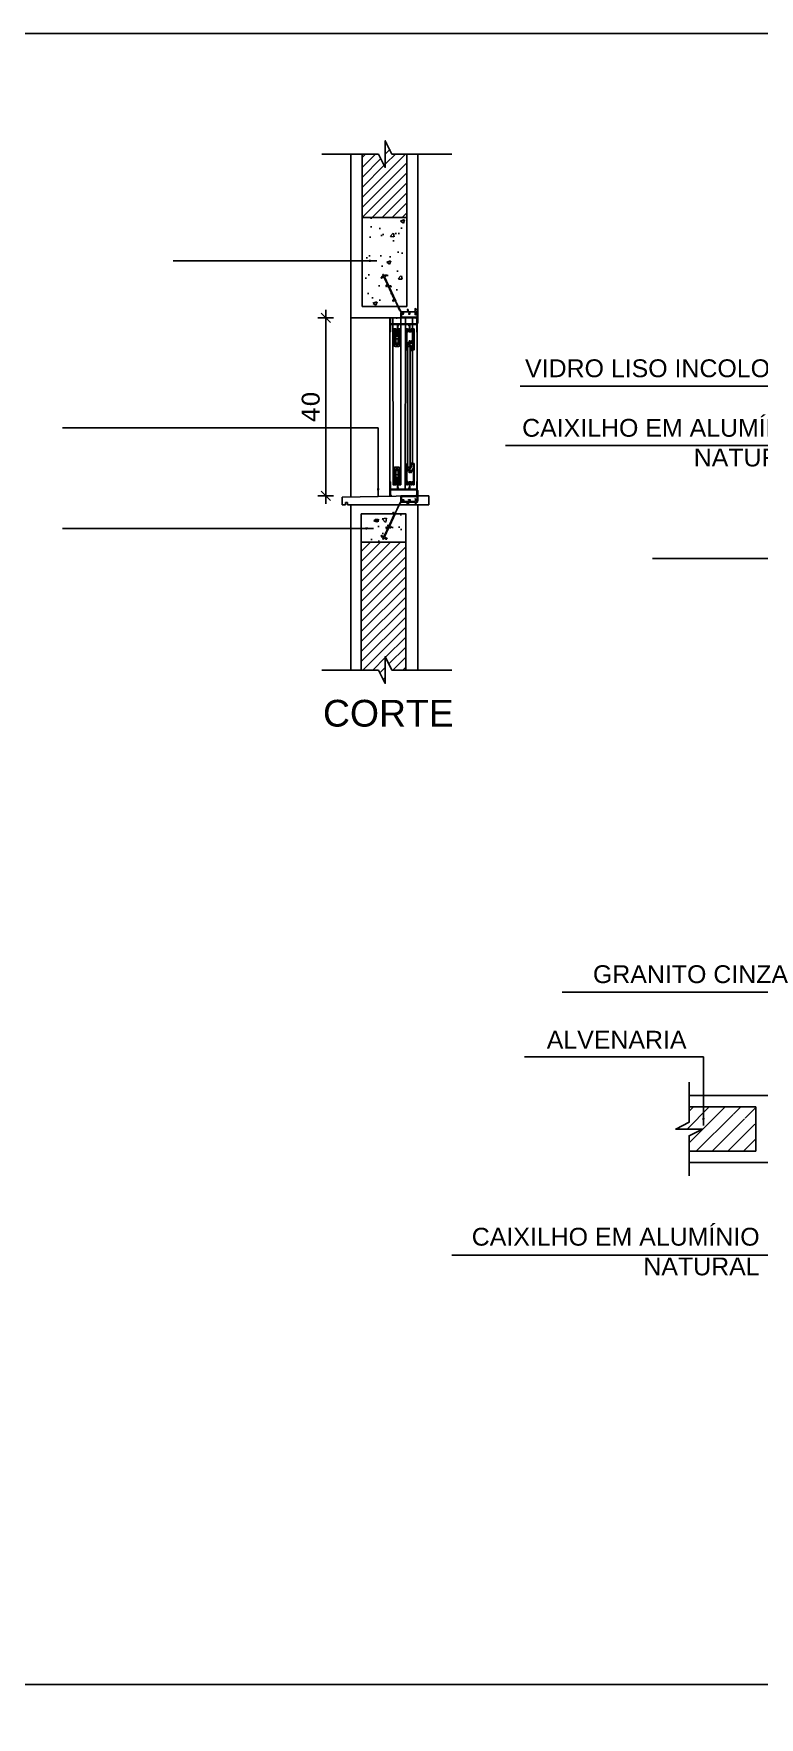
# Model space of a CAD drawing. Header units: inches. Extents: x 48 to 253, y 44 to 126.
# Drawn here: x 76.66 to 78.288, y 80.589 to 84.367 of the extents above; entities that cross this region are included whole.
import ezdxf

# ---------------------------------------------------------------- set-up
doc = ezdxf.new("R2010")
doc.units = ezdxf.units.IN
doc.header["$LTSCALE"] = 100
doc.header["$MEASUREMENT"] = 0
doc.linetypes.add('HIDDEN2', pattern=[0.1875, 0.125, -0.0625])
for name, color, linetype in [('252', 252, 'Continuous'), ('A-01', 3, 'Continuous'), ('A-ALV', 6, 'Continuous'), ('A-ESQUADRIAS', 2, 'Continuous'), ('ARQ-ESQ-VISTA2', 1, 'Continuous'), ('ARQ-HTC', 9, 'Continuous'), ('ARQ-SMB-1_025', 1, 'Continuous'), ('ARQ-TXT-1_025', 2, 'Continuous'), ('ARQ_ESQUADRIA', 2, 'Continuous'), ('ARQ_REBOCO', 2, 'Continuous')]:
    doc.layers.add(name, color=color, linetype=linetype)
doc.layers.add('HAT', color=8, linetype='Continuous', lineweight=15)
doc.styles.add('ESC-50-A20', font='arial.ttf', dxfattribs={"height": 0.1})
doc.styles.add('FNDE Texto Cota 0025', font='verdana.ttf', dxfattribs={"height": 0.04})
doc.dimstyles.new('FNDE 1-0025', dxfattribs={"dimscale": 5, "dimtxt": 0.04, "dimasz": 0.0035, "dimexe": 0.15, "dimexo": 0.15, "dimgap": 0.0025, "dimtad": 1, "dimzin": 1, "dimdsep": 46, "dimtxsty": 'FNDE Texto Cota 0025', "dimblk": 'tic', "dimcen": 0.015, "dimdle": 0.15, "dimse1": 1, "dimse2": 1, "dimclrd": 251, "dimclre": 251, "dimclrt": 256, "dimaunit": 1, "dimadec": 3, "dimazin": 0, "dimtfac": 1, "dimtix": 1, "dimtmove": 2, "dimatfit": 3, "dimfxl": 0.15, "dimtvp": 1, "dimtolj": 1, "dimtzin": 0, "dimarcsym": 0})
pattern_1 = [(0, (-3.77177155, 174.3274862), (0, 0.000625), [])]
pattern_2 = [(0, (-3.7717272, -7.268864), (0, -0.000625), [])]

# ---------------------------------------------------------------- blocks, each defined once
blk = doc.blocks.new('tic')
at = {"color": 251}
for p, q in [((-1, 0), (1, 0)), ((0, -1), (0, 1))]:
    blk.add_line(p, q, dxfattribs=at)
blk.add_line((-0.6, -0.6), (0.6, 0.6))
blk = doc.blocks.new('*D88')
at = {"layer": 'ARQ-SMB-1_025', "color": 251, "lineweight": -2, "ltscale": 10, "transparency": 16777216}
blk.add_line((77.3154, 83.3468), (77.3154, 83.7118), dxfattribs=at)
at = {"layer": 'DEFPOINTS', "color": 0, "ltscale": 10, "transparency": 16777216}
for p in [(77.3154, 83.7293), (77.3154, 83.7293), (77.3154, 83.3293)]:
    blk.add_point(p, dxfattribs=at)
at = {"layer": 'ARQ-SMB-1_025', "color": 251, "lineweight": -2, "ltscale": 10, "transparency": 16777216, "xscale": 0.0175, "yscale": 0.0175, "zscale": 0.0175}
for p, rotation in [((77.3154, 83.7293), 90), ((77.3154, 83.3293), 270)]:
    blk.add_blockref('tic', p, dxfattribs=dict(at, rotation=rotation))
at = {"layer": 'ARQ-SMB-1_025', "ltscale": 10, "transparency": 16777216, "insert": (77.282, 83.5293), "char_height": 0.04, "attachment_point": 5, "rotation": 90, "style": 'FNDE Texto Cota 0025'}
blk.add_mtext('\\A1;40', dxfattribs=at)
blk = doc.blocks.new('CM-0060')
blk.add_lwpolyline([(-0.0003, -0.024), (0, -0.0235), (-0.0003, -0.023), (0, -0.0225), (-0.0003, -0.022), (0, -0.0215), (-0.0003, -0.021), (0, -0.0205), (-0.0003, -0.02), (0, -0.0195), (-0.0003, -0.019), (0, -0.0185), (-0.0003, -0.018), (0, -0.0175), (-0.0003, -0.017), (0, -0.0165), (-0.0003, -0.016), (0, -0.0155), (-0.0003, -0.015), (0, -0.0145), (-0.0003, -0.014), (0, -0.0135), (-0.0003, -0.013), (0, -0.0125), (0, 0), (-0.0015, 0), (-0.0015, -0.012), (-0.0381, -0.012), (-0.0384, -0.0125), (-0.0381, -0.013), (-0.0384, -0.0135), (-0.0381, -0.014), (-0.0384, -0.0145), (-0.0381, -0.015), (-0.0384, -0.0155), (-0.0381, -0.016), (-0.0384, -0.0165), (-0.0381, -0.017), (-0.0384, -0.0175), (-0.0381, -0.018), (-0.0384, -0.0185), (-0.0381, -0.019), (-0.0384, -0.0195), (-0.0381, -0.02), (-0.0384, -0.0205), (-0.0381, -0.021), (-0.0384, -0.0215), (-0.0381, -0.022), (-0.0384, -0.0225), (-0.0381, -0.023), (-0.0384, -0.0235), (-0.0381, -0.024), (-0.0366, -0.024), (-0.0366, -0.0235), (-0.0341, -0.0235), (-0.0341, -0.022), (-0.0366, -0.022), (-0.0366, -0.0135), (-0.0018, -0.0135), (-0.0018, -0.022), (-0.0043, -0.022), (-0.0043, -0.0235), (-0.0018, -0.0235), (-0.0018, -0.024), (-0.0003, -0.024)])
blk = doc.blocks.new('MH-0023')
blk.add_lwpolyline([(0.0175, -0.0175), (0.0175, -0.0155, -0.414214), (0.018, -0.015), (0.043, -0.015, -0.414214), (0.0435, -0.0155), (0.0435, -0.0175), (0.0425, -0.0175), (0.0425, -0.0185), (0.0435, -0.0185), (0.0435, -0.025), (0.0425, -0.025), (0.0425, -0.0308, 0.333333), (0.0485, -0.0308), (0.0485, -0.0248), (0.048, -0.0248, 0.414214), (0.0475, -0.0253), (0.0475, -0.0268), (0.0471, -0.0268, 0.414214), (0.0467, -0.0272), (0.0467, -0.0275, 0.182676), (0.0468, -0.0276, -0.10867), (0.0472, -0.0283), (0.0475, -0.0283), (0.0475, -0.0293), (0.0472, -0.0293, -0.253025), (0.046, -0.0305), (0.046, -0.0308), (0.045, -0.0308), (0.045, -0.0305, -0.253025), (0.0438, -0.0293), (0.0435, -0.0293), (0.0435, -0.0283), (0.0438, -0.0283, -0.152605), (0.0444, -0.0274, 0.22771), (0.0445, -0.0272), (0.0445, -0.0155, -0.414214), (0.045, -0.015), (0.0595, -0.015, -0.414214), (0.06, -0.0155), (0.06, -0.032), (0.061, -0.032), (0.061, 0), (0.058, 0), (0.058, -0.001), (0.06, -0.001), (0.06, -0.0135, -0.414214), (0.0595, -0.014), (0.0015, -0.014, -0.414214), (0.001, -0.0135), (0.001, -0.001), (0.003, -0.001), (0.003, 0), (0, 0), (0, -0.032), (0.001, -0.032), (0.001, -0.0155, -0.414214), (0.0015, -0.015), (0.016, -0.015, -0.414214), (0.0165, -0.0155), (0.0165, -0.0272, 0.22771), (0.0166, -0.0274, -0.152605), (0.0172, -0.0283), (0.0175, -0.0283), (0.0175, -0.0293), (0.0172, -0.0293, -0.253025), (0.016, -0.0305), (0.016, -0.0308), (0.015, -0.0308), (0.015, -0.0305, -0.253025), (0.0138, -0.0293), (0.0135, -0.0293), (0.0135, -0.0283), (0.0138, -0.0283, -0.10867), (0.0142, -0.0276, 0.182676), (0.0143, -0.0275), (0.0143, -0.0272, 0.414214), (0.0139, -0.0268), (0.0135, -0.0268), (0.0135, -0.0253, 0.414214), (0.013, -0.0248), (0.0125, -0.0248), (0.0125, -0.0308, 0.333333), (0.0185, -0.0308), (0.0185, -0.025), (0.0175, -0.025), (0.0175, -0.0185), (0.0185, -0.0185), (0.0185, -0.0175)], format="xyb", close=True)
blk = doc.blocks.new('MH-0013')
for p, q in [((0, -0.0473), (0, 0)), ((0, 0), (0.001, 0)), ((0.001, 0), (0.001, -0.0116)), ((0.001, -0.0136), (0.001, -0.0146)), ((0.001, -0.0398), (0.001, -0.0166)), ((0.0015, -0.0121), (0.0023, -0.0121)), ((0.0023, -0.0131), (0.0015, -0.0131)), ((0.0015, -0.0151), (0.0158, -0.0151)), ((0.0015, -0.0161), (0.0055, -0.0161)), ((0.0025, -0.0124), (0.0025, -0.0129)), ((0.0066, -0.0201), (0.0073, -0.0201)), ((0.0066, -0.0186), (0.0066, -0.0176)), ((0.0066, -0.0176), (0.007, -0.0176)), ((0.007, -0.0186), (0.0066, -0.0186)), ((0.0076, -0.0197), (0.0076, -0.0196)), ((0.0081, -0.0164), (0.0081, -0.0161)), ((0.0081, -0.0161), (0.0092, -0.0161)), ((0.0092, -0.0161), (0.0092, -0.0164)), ((0.0097, -0.0196), (0.0097, -0.0197)), ((0.0101, -0.0201), (0.0106, -0.0201)), ((0.0103, -0.0176), (0.0106, -0.0176)), ((0.0106, -0.0186), (0.0103, -0.0186)), ((0.0106, -0.0176), (0.0106, -0.0186)), ((0.0118, -0.0161), (0.0158, -0.0161)), ((0.0154, -0.0127), (0.0157, -0.0122)), ((0.0158, -0.0131), (0.0156, -0.0131)), ((0.0159, -0.0121), (0.0173, -0.0121)), ((0.0163, -0.0146), (0.0163, -0.0136)), ((0.0163, -0.0166), (0.0163, -0.0398)), ((0.0173, -0.0121), (0.0173, -0.0473)), ((0.002, -0.0473), (0, -0.0473)), ((0.001, -0.0398), (0.002, -0.0398)), ((0.001, -0.0413), (0.001, -0.0458)), ((0.002, -0.0408), (0.0015, -0.0408)), ((0.0015, -0.0463), (0.002, -0.0463)), ((0.0025, -0.0416), (0.0025, -0.0413)), ((0.0025, -0.0458), (0.0025, -0.0456)), ((0.0035, -0.0413), (0.0035, -0.0416)), ((0.0035, -0.0456), (0.0035, -0.0458)), ((0.0138, -0.0416), (0.0138, -0.0413)), ((0.0138, -0.0458), (0.0138, -0.0456)), ((0.0148, -0.0413), (0.0148, -0.0416)), ((0.0148, -0.0456), (0.0148, -0.0458)), ((0.0153, -0.0398), (0.0163, -0.0398)), ((0.0158, -0.0408), (0.0153, -0.0408)), ((0.0153, -0.0463), (0.0158, -0.0463)), ((0.0173, -0.0473), (0.0153, -0.0473)), ((0.0163, -0.0458), (0.0163, -0.0413))]:
    blk.add_line(p, q)
for centre, radius, start, end in [((0.0015, -0.0116), 0.0005, 180, 270), ((0.0015, -0.0136), 0.0005, 90, 180), ((0.0015, -0.0146), 0.0005, 180, 270), ((0.0015, -0.0166), 0.0005, 90, 180), ((0.0023, -0.0124), 0.00025, 0, 90), ((0.0023, -0.0129), 0.00025, 270, 0), ((0.0055, -0.0166), 0.0005, 334.6231, 90), ((0.0086, -0.0181), 0.003, 154.6231, 216.8699), ((0.0066, -0.0196), 0.0005, 216.8699, 270), ((0.0086, -0.0181), 0.00175, 106.6015, 163.3985), ((0.0086, -0.0181), 0.00175, 196.581, 233.5368), ((0.0073, -0.0197), 0.0004, 270, 360), ((0.0075, -0.0196), 0.0001, 0, 53.5163), ((0.0086, -0.0181), 0.00175, 16.6015, 73.3985), ((0.0086, -0.0181), 0.00175, 306.4886, 343.3936), ((0.0098, -0.0196), 0.0001, 126.4837, 180), ((0.0101, -0.0197), 0.0004, 180, 270), ((0.0106, -0.0196), 0.0005, 270, 323.1301), ((0.0086, -0.0181), 0.003, 323.1301, 25.3769), ((0.0118, -0.0166), 0.0005, 90, 205.3769), ((0.0156, -0.0129), 0.00025, 143.1301, 270), ((0.0159, -0.0124), 0.00025, 90, 143.1301), ((0.0158, -0.0136), 0.0005, 0, 90), ((0.0158, -0.0146), 0.0005, 270, 0), ((0.0158, -0.0166), 0.0005, 360, 90), ((0.0015, -0.0413), 0.0005, 90, 180), ((0.0015, -0.0458), 0.0005, 180, 270), ((0.002, -0.0413), 0.0015, 0, 90), ((0.002, -0.0413), 0.0005, 360, 90), ((0.002, -0.0458), 0.0005, 270, 0), ((0.002, -0.0458), 0.0015, 270, 0), ((0.003, -0.0416), 0.0005, 180, 0), ((0.003, -0.0456), 0.0005, 0, 180), ((0.0153, -0.0413), 0.0015, 90, 180), ((0.0143, -0.0416), 0.0005, 180, 0), ((0.0143, -0.0456), 0.0005, 0, 180), ((0.0153, -0.0458), 0.0015, 180, 270), ((0.0153, -0.0413), 0.0005, 90, 180), ((0.0153, -0.0458), 0.0005, 180, 270), ((0.0158, -0.0413), 0.0005, 360, 90), ((0.0158, -0.0458), 0.0005, 270, 0)]:
    blk.add_arc(centre, radius, start, end)
blk = doc.blocks.new('MH-0014')
blk.add_lwpolyline([(-0.0158, -0.0133, 0.414214), (-0.0161, -0.0136), (-0.0161, -0.0146), (-0.0143, -0.0146, 0.366033), (-0.0131, -0.0136, -0.365977), (-0.0129, -0.0133), (-0.0113, -0.0133, 0.233329), (-0.0102, -0.0128), (-0.0063, -0.0077, 0.164944), (-0.006, -0.0068), (-0.006, -0.001), (-0.0028, -0.001), (-0.0028, -0.0008), (-0.0008, -0.0008), (-0.0008, -0.0028), (-0.001, -0.0028), (-0.001, -0.009), (-0.0031, -0.0118, 0.414214), (-0.0028, -0.0139), (-0.002, -0.0145, 1), (-0.0014, -0.0137), (-0.0022, -0.0131, -0.414214), (-0.0023, -0.0124), (-0.0017, -0.0116, -0.414214), (-0.001, -0.0115), (-0.0005, -0.0119, 0.162278), (-0.0002, -0.012), (0, -0.012), (0, 0), (-0.008, 0), (-0.008, -0.001), (-0.007, -0.001), (-0.007, -0.0068, -0.164944), (-0.0071, -0.0071), (-0.0109, -0.0122, -0.233329), (-0.0113, -0.0123), (-0.0129, -0.0123, 0.365977), (-0.0141, -0.0134, -0.367426), (-0.0143, -0.0136), (-0.0151, -0.0136, 0.414214), (-0.0153, -0.0133)], format="xyb", close=True)
blk = doc.blocks.new('grancho')
at = {"layer": 'ARQ_ESQUADRIA', "color": 8, "linetype": 'HIDDEN2', "ltscale": 0.025}
for p, q in [((-0.0778, 0.0768), (-0.0752, 0.0805)), ((-0.0765, 0.0771), (-0.0773, 0.0764)), ((-0.0724, 0.0791), (-0.0765, 0.0771)), ((-0.0752, 0.0805), (-0.0748, 0.0796)), ((-0.0748, 0.0796), (-0.0725, 0.0806)), ((-0.0725, 0.0806), (-0.0739, 0.0836)), ((-0.0726, 0.0842), (-0.0712, 0.0813)), ((-0.064, 0.0622), (-0.0717, 0.0788)), ((-0.0712, 0.0813), (-0.0689, 0.0823)), ((-0.0703, 0.0794), (-0.0703, 0.0794)), ((-0.0703, 0.0794), (-0.0605, 0.0583)), ((-0.0659, 0.0821), (-0.0701, 0.0801)), ((-0.0689, 0.0823), (-0.0693, 0.0832)), ((-0.0693, 0.0832), (-0.0649, 0.0828)), ((-0.0649, 0.0822), (-0.0659, 0.0821)), ((-0.0659, 0.0569), (-0.067, 0.0592)), ((-0.0665, 0.0605), (-0.0642, 0.0616)), ((-0.0645, 0.0575), (-0.0659, 0.0569)), ((-0.0631, 0.0604), (-0.0654, 0.0594)), ((-0.0654, 0.0594), (-0.0645, 0.0575)), ((-0.0485, 0.029), (-0.0631, 0.0604)), ((-0.0598, 0.0581), (-0.0576, 0.0591)), ((-0.0574, 0.0576), (-0.0597, 0.0565)), ((-0.0597, 0.0565), (-0.0449, 0.0248)), ((-0.0565, 0.0558), (-0.0574, 0.0576)), ((-0.0552, 0.0564), (-0.0565, 0.0558)), ((-0.0562, 0.0587), (-0.0552, 0.0564)), ((-0.0504, 0.0236), (-0.0515, 0.0259)), ((-0.051, 0.0272), (-0.0487, 0.0283)), ((-0.049, 0.0243), (-0.0504, 0.0236)), ((-0.0499, 0.0261), (-0.049, 0.0243))]:
    blk.add_line(p, q, dxfattribs=at)
for centre, radius, start, end in [((-0.0775, 0.0767), 0.0003, 145.0001, 310.0001), ((-0.0732, 0.0839), 0.00075, 25, 205), ((-0.0722, 0.0786), 0.0005, 25, 114.9999), ((-0.0699, 0.0797), 0.0005, 115.0001, 205), ((-0.0649, 0.0825), 0.0003, 279.9999, 84.9999), ((-0.0661, 0.0596), 0.001, 114.9999, 205.0003), ((-0.0644, 0.062), 0.0005, 294.9999, 25), ((-0.06, 0.0585), 0.0005, 205, 295.0001), ((-0.0571, 0.0582), 0.001, 24.9997, 115.0001), ((-0.0505, 0.0263), 0.001, 114.9999, 205.0003), ((-0.0489, 0.0288), 0.0005, 294.9999, 25), ((-0.0489, 0.0288), 0.0005, 294.9999, 25)]:
    blk.add_arc(centre, radius, start, end, dxfattribs=at)
at = {"layer": 'HAT'}
for p, q in [((-0.0476, 0.0272), (-0.0499, 0.0261)), ((-0.0367, 0.0038), (-0.0476, 0.0272)), ((-0.0449, 0.0249), (-0.0353, 0.0044)), ((-0.0308, 0.0015), (-0.018, 0.0015)), ((-0.029, 0), (-0.0308, 0)), ((-0.0145, 0), (-0.027, 0)), ((-0.0175, 0.0055), (-0.02, 0.0055)), ((-0.02, 0.0055), (-0.02, 0.004)), ((-0.02, 0.004), (-0.018, 0.004)), ((-0.018, 0.004), (-0.018, 0.0015)), ((-0.0165, 0.002), (-0.0165, 0.0045)), ((-0.016, 0.0015), (-0.002, 0.0015)), ((-0.002, 0), (-0.0125, 0)), ((-0.0015, 0.0071), (-0.0018, 0.0081)), ((-0.0015, 0.002), (-0.0015, 0.0071)), ((-0.0012, 0.0084), (0.001, 0.0045)), ((0.001, 0.0045), (0, 0.0045)), ((0, 0.0045), (0, 0.0015)), ((0, 0.0015), (0.0032, 0.0015)), ((0.0032, 0), (0, 0)), ((0, 0), (0, -0.0025)), ((-0.029, -0.003), (-0.032, -0.003)), ((-0.032, -0.003), (-0.032, -0.0045)), ((-0.032, -0.0045), (-0.0285, -0.0045)), ((-0.029, 0), (-0.029, -0.003)), ((-0.0275, -0.0035), (-0.0275, -0.0005)), ((-0.0145, -0.003), (-0.0165, -0.003)), ((-0.0165, -0.003), (-0.0165, -0.0045)), ((-0.0165, -0.0045), (-0.014, -0.0045)), ((-0.0145, 0), (-0.0145, -0.003)), ((-0.013, -0.0035), (-0.013, -0.0005)), ((-0.0018, -0.0061), (-0.0015, -0.0051)), ((-0.0015, -0.0051), (-0.0015, -0.0005)), ((0.001, -0.0025), (-0.0012, -0.0063)), ((0, -0.0025), (0.001, -0.0025))]:
    blk.add_line(p, q, dxfattribs=at)
for centre, radius, start, end in [((-0.0308, 0.0065), 0.0065, 205, 270), ((-0.0308, 0.0065), 0.005, 205, 270), ((-0.0175, 0.0045), 0.001, 359.9999, 90.0003), ((-0.016, 0.002), 0.0005, 179.9999, 270), ((-0.0125, -0.0005), 0.0005, 90, 179.9999), ((-0.002, 0.002), 0.0005, 270, 0), ((-0.002, -0.0005), 0.0005, 0.0001, 90), ((-0.0015, 0.0082), 0.0003, 30, 195.0005), ((0.0032, 0.0008), 0.00075, 270, 90), ((-0.0285, -0.0035), 0.001, 270.0004, 0.0004), ((-0.027, -0.0005), 0.0005, 90, 179.9999), ((-0.014, -0.0035), 0.001, 270.0004, 0.0004), ((-0.0015, -0.0062), 0.0003, 164.9999, 329.9999)]:
    blk.add_arc(centre, radius, start, end, dxfattribs=at)

msp = doc.modelspace()

# ---------------------------------------------------------------- hatches: boundary and pattern name
at = {"layer": '252'}
h = msp.add_hatch(dxfattribs=at)
h.set_pattern_fill('ANSI31,_O', color=252, scale=0.0005, style=0)
h.set_pattern_definition([(45, (77.397147, 83.954311), (-0.0112253, 0.0112253), [])])
h.paths.add_polyline_path([(77.4971, 84.0963), (77.4656, 84.0963), (77.4506, 84.1263), (77.4506, 84.0663), (77.4356, 84.0963), (77.3971, 84.0963), (77.3971, 83.9543), (77.4971, 83.9543)])
at = {"layer": '252', "ltscale": 2}
h = msp.add_hatch(dxfattribs=at)
h.set_pattern_fill('AR-CONC', color=252, scale=0.0005, style=0)
h.set_pattern_definition([(50, (97.113226, -4.65156), (0.091092334, -0.00796954), [0.009525, -0.104775]), (355, (97.11323, -4.65156), (-0.01762141, 0.09552832), [0.00762, -0.08382]), (100.451, (97.12082, -4.65222), (0.07347125, 0.08755834), [0.008095, -0.089045]), (46.1842, (97.11323, -4.62616), (0.13553952, -0.02102116), [0.0142875, -0.1571625]), (96.6356, (97.12452, -4.62791), (0.11870212, 0.12371278), [0.0121425, -0.1335675]), (351.184, (97.11323, -4.62616), (0.1187023, 0.12371256), [0.01143, -0.12573]), (21, (97.125926, -4.63251), (0.07580744, -0.05113276), [0.009525, -0.104775]), (326, (97.12593, -4.63251), (0.03090101, 0.09209398), [0.00762, -0.08382]), (71.4514, (97.13224, -4.63677), (0.106708245, 0.04096143), [0.008095, -0.089045]), (37.5, (97.113226, -4.651558), (0.001544302, 0.04227752), [0, -0.082804, 0, -0.08509, 0, -0.0841375]), (7.5, (97.113226, -4.651558), (0.033409831, 0.050090287), [0, -0.048514, 0, -0.080899, 0, -0.0320675]), (327.5, (97.084905, -4.651558), (0.067795298, -0.002864372), [0, -0.03175, 0, -0.09906, 0, -0.131445]), (317.5, (97.072205, -4.65156), (0.07406459, 0.012713246), [0, -0.041275, 0, -0.065786, 0, -0.093345])])
h.paths.add_polyline_path([(77.4971, 83.9543), (77.3971, 83.9543), (77.3971, 83.9143), (77.3971, 83.7543), (77.4971, 83.7543)])
h = msp.add_hatch(dxfattribs=at)
h.set_pattern_fill('CONCRETE_C', color=252, scale=0.01, style=0)
h.set_pattern_definition([(310, (-331.598456, 842.60405), (0.0717260183, 0.0062752135), [0.0075, -0.0825]), (5, (-331.598456, 842.60405), (-0.0138751334, -0.0752192134), [0.006, -0.066]), (259.5486, (-331.59248, 842.604576), (0.057850938, -0.068943954), [0.006374019, -0.070114211]), (313.8158, (-331.59846, 842.58405), (0.106724105, 0.016551901), [0.01125, -0.12375]), (263.3644, (-331.58956, 842.58543), (0.09346627, -0.097411787), [0.009561029, -0.1051713]), (8.8158, (-331.59846, 842.58405), (0.093466195, -0.09741186), [0.009, -0.099]), (339, (-331.588456, 842.58905), (0.0596907052, 0.040261889), [0.0075, -0.0825]), (34, (-331.588456, 842.58905), (0.024331533, -0.0725150045), [0.006, -0.066]), (288.5486, (-331.58348, 842.59241), (0.084022263, -0.0322530497), [0.006374019, -0.070114211]), (322.5, (-331.598456, 842.604053), (0.0012159855, -0.0332893854), [0, -0.0652, 0, -0.067, 0, -0.06625]), (352.5, (-331.598456, 842.604053), (0.0263069537, -0.0394411712), [0, -0.0382, 0, -0.0637, 0, -0.02525]), (32.5, (-331.620756, 842.604053), (0.0533822436, 0.0022554872), [0, -0.025, 0, -0.078, 0, -0.1035]), (42.5, (-331.630756, 842.604053), (0.058318617, -0.0100104982), [0, -0.0325, 0, -0.0518, 0, -0.0735])])
h.paths.add_polyline_path([(77.395, 83.2893), (77.495, 83.2893), (77.495, 83.2253), (77.395, 83.2253)])
at = {"layer": '252'}
h = msp.add_hatch(dxfattribs=at)
h.set_pattern_fill('ANSI31,_O', color=252, scale=0.0005, style=0)
h.set_pattern_definition([(45, (77.394967, 81.049282), (-0.01122532, 0.01122532), [])])
h.paths.add_polyline_path([(77.395, 82.9387), (77.4338, 82.9387), (77.4488, 82.9087), (77.4488, 82.9687), (77.4638, 82.9387), (77.495, 82.9387), (77.495, 83.2253), (77.395, 83.2253)])
h = msp.add_hatch(dxfattribs=at)
h.set_pattern_fill('ANSI31,_O', color=252, scale=0.0005, style=0)
h.set_pattern_definition([(45, (9.823833, 170.089408), (-0.0176776695, 0.0176776695), [])])
h.paths.add_polyline_path([(78.2805, 81.8588), (78.2805, 81.9183), (78.2749, 81.9204), (78.2761, 81.9237, 0.414214), (78.2758, 81.9243), (78.2451, 81.9355), (78.2437, 81.9317), (78.2404, 81.9329), (78.2416, 81.9362, 0.414214), (78.2413, 81.9369), (78.2241, 81.9431, 0.414213), (78.2235, 81.9428), (78.2219, 81.9385), (78.2216, 81.9352), (78.2199, 81.9446), (78.2192, 81.9449, -1), (78.2197, 81.9463), (78.2204, 81.9461), (78.2278, 81.9522), (78.2259, 81.9495), (78.2243, 81.9452, 0.414213), (78.2246, 81.9445), (78.2465, 81.9366, 0.414214), (78.2472, 81.9369), (78.2484, 81.9401), (78.2516, 81.939), (78.2503, 81.9352), (78.2805, 81.9242), (78.2805, 81.9588), (78.1305, 81.9588), (78.1305, 81.9238), (78.1005, 81.9088), (78.1605, 81.9088), (78.1305, 81.8938), (78.1305, 81.8588)])
at = {"layer": 'ARQ-ESQ-VISTA2'}
h = msp.add_hatch(dxfattribs=at)
h.set_pattern_fill('ANSI31,_O', color=256, scale=0.005, angle=315)
h.set_pattern_definition(pattern_2)
h.paths.add_polyline_path([(77.4987, 83.6671), (77.4977, 83.6671), (77.4977, 83.6571), (77.4987, 83.6571)])
h = msp.add_hatch(dxfattribs=at)
h.set_pattern_fill('ANSI31,_O', color=256, scale=0.005, angle=315)
h.set_pattern_definition(pattern_2)
h.paths.add_polyline_path([(77.4987, 83.6671), (77.4977, 83.6671), (77.4977, 83.6571), (77.4987, 83.6571)])
h = msp.add_hatch(dxfattribs=at)
h.set_pattern_fill('ANSI31,_O', color=256, scale=0.005, angle=315)
h.set_pattern_definition(pattern_1)
h.paths.add_polyline_path([(77.4987, 83.3916), (77.4977, 83.3916), (77.4977, 83.4016), (77.4987, 83.4016)])
h = msp.add_hatch(dxfattribs=at)
h.set_pattern_fill('ANSI31,_O', color=256, scale=0.005, angle=315)
h.set_pattern_definition(pattern_1)
h.paths.add_polyline_path([(77.4987, 83.3916), (77.4977, 83.3916), (77.4977, 83.4016), (77.4987, 83.4016)])
at = {"layer": 'ARQ-HTC'}
msp.add_hatch(color=256, dxfattribs=at).paths.add_polyline_path([(77.505, 83.6641), (77.505, 83.3946), (77.5045, 83.3941), (77.4995, 83.3941), (77.499, 83.3946), (77.499, 83.6641), (77.4995, 83.6646), (77.5045, 83.6646)])

# ---------------------------------------------------------------- linework, layer by layer
at = {"layer": 'A-01', "color": 5}
for p, q in [((77.3971, 83.9543), (77.3971, 84.0963)), ((77.4971, 83.9543), (77.4971, 84.0963)), ((77.3971, 83.9543), (77.4971, 83.9543)), ((77.3971, 83.9543), (77.3971, 83.7543)), ((77.4971, 83.9543), (77.4971, 83.7543)), ((77.3971, 83.7543), (77.4971, 83.7543)), ((77.395, 83.2893), (77.395, 82.9387)), ((77.495, 83.2893), (77.495, 82.9387)), ((78.1305, 81.9588), (78.2805, 81.9588)), ((78.2805, 81.8588), (78.2805, 81.9588)), ((78.1305, 81.8588), (78.2805, 81.8588))]:
    msp.add_line(p, q, dxfattribs=at)
msp.add_lwpolyline([(77.395, 83.2893), (77.495, 83.2893), (77.495, 83.2253), (77.395, 83.2253)], close=True, dxfattribs=at)
at = {"layer": 'A-ALV'}
for points in [[(77.3069, 84.0963), (77.4338, 84.0963), (77.4488, 84.0663), (77.4488, 84.1263), (77.4638, 84.0963), (77.5985, 84.0963)], [(77.3069, 82.9387), (77.4338, 82.9387), (77.4488, 82.9087), (77.4488, 82.9687), (77.4638, 82.9387), (77.5985, 82.9387)], [(78.1305, 81.8038), (78.1305, 81.8938), (78.1605, 81.9088), (78.1005, 81.9088), (78.1305, 81.9238), (78.1305, 82.0138)]]:
    msp.add_lwpolyline(points, dxfattribs=at)
at = {"layer": 'A-ESQUADRIAS', "color": 2}
for p, q in [((77.3721, 83.7293), (77.3721, 84.0963)), ((77.5221, 83.7293), (77.5221, 84.0963)), ((77.5221, 83.7293), (77.3721, 83.7293)), ((77.3721, 83.3093), (77.3721, 82.9387)), ((77.4803, 83.3093), (77.3721, 83.3093)), ((77.5221, 83.3093), (77.482, 83.3093)), ((77.5221, 83.3093), (77.5221, 82.9387)), ((78.1305, 81.9838), (78.3175, 81.9838)), ((78.1305, 81.8338), (78.3175, 81.8338))]:
    msp.add_line(p, q, dxfattribs=at)
at = {"layer": 'ARQ-ESQ-VISTA2'}
for p, q in [((77.3721, 83.7293), (77.3721, 83.3272)), ((77.494, 83.3443), (77.4941, 83.7293)), ((77.5103, 83.4018), (77.5104, 83.7293)), ((77.4696, 83.6652), (77.4696, 83.7043)), ((77.4696, 83.6652), (77.4696, 83.7043)), ((77.4741, 83.6647), (77.4717, 83.6836)), ((77.4741, 83.6647), (77.4717, 83.6836)), ((77.4761, 83.6647), (77.4786, 83.6836)), ((77.4761, 83.6647), (77.4786, 83.6836)), ((77.4806, 83.6652), (77.4806, 83.7043)), ((77.4806, 83.6652), (77.4806, 83.7043)), ((77.4696, 83.3935), (77.4696, 83.3544)), ((77.4696, 83.3935), (77.4696, 83.3544)), ((77.4741, 83.394), (77.4716, 83.375)), ((77.4741, 83.394), (77.4716, 83.375)), ((77.4761, 83.394), (77.4786, 83.375)), ((77.4761, 83.394), (77.4786, 83.375)), ((77.4806, 83.3935), (77.4806, 83.3544)), ((77.4806, 83.3935), (77.4806, 83.3544))]:
    msp.add_line(p, q, dxfattribs=at)
for points in [[(77.4662, 83.7293), (77.4665, 83.3544), (77.4671, 83.3544)], [(77.4831, 83.3544), (77.4838, 83.3544), (77.4838, 83.7293)]]:
    msp.add_lwpolyline(points, dxfattribs=at)
for points in [[(77.4834, 83.704, 0.414214), (77.4831, 83.7043), (77.4788, 83.7043, 0.414214), (77.4785, 83.704), (77.4785, 83.6983, -0.248565), (77.4784, 83.6981, -0.307317), (77.4719, 83.6981, -0.248552), (77.4717, 83.6983), (77.4717, 83.704, 0.414214), (77.4714, 83.7043), (77.4671, 83.7043, 0.414214), (77.4668, 83.704), (77.4668, 83.6697, 0.414214), (77.4718, 83.6647), (77.4784, 83.6647, 0.414214), (77.4834, 83.6697)], [(77.4834, 83.704, 0.414214), (77.4831, 83.7043), (77.4788, 83.7043, 0.414214), (77.4785, 83.704), (77.4785, 83.6983, -0.248565), (77.4784, 83.6981, -0.307317), (77.4719, 83.6981, -0.248552), (77.4717, 83.6983), (77.4717, 83.704, 0.414214), (77.4714, 83.7043), (77.4671, 83.7043, 0.414214), (77.4668, 83.704), (77.4668, 83.6697, 0.414214), (77.4718, 83.6647), (77.4784, 83.6647, 0.414214), (77.4834, 83.6697)], [(77.4725, 83.6936, -0.655551), (77.4716, 83.694), (77.4716, 83.6961, -0.414214), (77.4721, 83.6966), (77.4781, 83.6966, -0.414214), (77.4786, 83.6961), (77.4786, 83.694, -0.65553), (77.4778, 83.6936, 0.393768)], [(77.4725, 83.6936, -0.655551), (77.4716, 83.694), (77.4716, 83.6961, -0.414214), (77.4721, 83.6966), (77.4781, 83.6966, -0.414214), (77.4786, 83.6961), (77.4786, 83.694, -0.65553), (77.4778, 83.6936, 0.393768)], [(77.4786, 83.6875), (77.4786, 83.6839, -0.414214), (77.4766, 83.6819), (77.4736, 83.6819, -0.414214), (77.4716, 83.6839), (77.4716, 83.6875, -0.655551), (77.4725, 83.6879, 0.393768), (77.4778, 83.6879, -0.65553)], [(77.4786, 83.6875), (77.4786, 83.6839, -0.414214), (77.4766, 83.6819), (77.4736, 83.6819, -0.414214), (77.4716, 83.6839), (77.4716, 83.6875, -0.655551), (77.4725, 83.6879, 0.393768), (77.4778, 83.6879, -0.65553)], [(77.4783, 83.6911, 0.383899), (77.478, 83.6914), (77.476, 83.6914, -0.414214), (77.4757, 83.6917), (77.4757, 83.6936, 0.3839), (77.4755, 83.6939, 0.05191), (77.4748, 83.6939, 0.383881), (77.4745, 83.6936), (77.4745, 83.6917, -0.414214), (77.4742, 83.6914), (77.4723, 83.6914, 0.383899), (77.472, 83.6911, 0.05191), (77.472, 83.6904, 0.383883), (77.4723, 83.6902), (77.4742, 83.6902, -0.414214), (77.4745, 83.6899), (77.4745, 83.6879, 0.383881), (77.4748, 83.6876, 0.05191), (77.4755, 83.6876, 0.3839), (77.4757, 83.6879), (77.4757, 83.6899, -0.414214), (77.476, 83.6902), (77.478, 83.6902, 0.383883), (77.4783, 83.6904, 0.05191)], [(77.4783, 83.6911, 0.383899), (77.478, 83.6914), (77.476, 83.6914, -0.414214), (77.4757, 83.6917), (77.4757, 83.6936, 0.3839), (77.4755, 83.6939, 0.05191), (77.4748, 83.6939, 0.383881), (77.4745, 83.6936), (77.4745, 83.6917, -0.414214), (77.4742, 83.6914), (77.4723, 83.6914, 0.383899), (77.472, 83.6911, 0.05191), (77.472, 83.6904, 0.383883), (77.4723, 83.6902), (77.4742, 83.6902, -0.414214), (77.4745, 83.6899), (77.4745, 83.6879, 0.383881), (77.4748, 83.6876, 0.05191), (77.4755, 83.6876, 0.3839), (77.4757, 83.6879), (77.4757, 83.6899, -0.414214), (77.476, 83.6902), (77.478, 83.6902, 0.383883), (77.4783, 83.6904, 0.05191)], [(77.5076, 83.6558, 0.767327), (77.5073, 83.6567), (77.5057, 83.6567), (77.5057, 83.6579), (77.5065, 83.6579, 0.479742), (77.5067, 83.6582), (77.5053, 83.6646, 0.896336), (77.505, 83.6645), (77.505, 83.6552, 0.57735), (77.5058, 83.6547)], [(77.5076, 83.6558, 0.767327), (77.5073, 83.6567), (77.5057, 83.6567), (77.5057, 83.6579), (77.5065, 83.6579, 0.479742), (77.5067, 83.6582), (77.5053, 83.6646, 0.896336), (77.505, 83.6645), (77.505, 83.6552, 0.57735), (77.5058, 83.6547)], [(77.4834, 83.3547, -0.414214), (77.4831, 83.3544), (77.4788, 83.3544, -0.414214), (77.4785, 83.3547), (77.4785, 83.3603, 0.248565), (77.4784, 83.3606, 0.307317), (77.4718, 83.3606, 0.248552), (77.4717, 83.3603), (77.4717, 83.3547, -0.414214), (77.4714, 83.3544), (77.4671, 83.3544, -0.414214), (77.4668, 83.3547), (77.4668, 83.389, -0.414214), (77.4718, 83.394), (77.4784, 83.394, -0.414214), (77.4834, 83.389)], [(77.4834, 83.3547, -0.414214), (77.4831, 83.3544), (77.4788, 83.3544, -0.414214), (77.4785, 83.3547), (77.4785, 83.3603, 0.248565), (77.4784, 83.3606, 0.307317), (77.4718, 83.3606, 0.248552), (77.4717, 83.3603), (77.4717, 83.3547, -0.414214), (77.4714, 83.3544), (77.4671, 83.3544, -0.414214), (77.4668, 83.3547), (77.4668, 83.389, -0.414214), (77.4718, 83.394), (77.4784, 83.394, -0.414214), (77.4834, 83.389)], [(77.5075, 83.4028, -0.767327), (77.5073, 83.4019), (77.5057, 83.4019), (77.5057, 83.4007), (77.5065, 83.4007, -0.479742), (77.5067, 83.4004), (77.5053, 83.3941, -0.896336), (77.505, 83.3941), (77.505, 83.4034, -0.57735), (77.5057, 83.4039)], [(77.5075, 83.4028, -0.767327), (77.5073, 83.4019), (77.5057, 83.4019), (77.5057, 83.4007), (77.5065, 83.4007, -0.479742), (77.5067, 83.4004), (77.5053, 83.3941, -0.896336), (77.505, 83.3941), (77.505, 83.4034, -0.57735), (77.5057, 83.4039)], [(77.4786, 83.3711), (77.4786, 83.3748, 0.414214), (77.4766, 83.3768), (77.4736, 83.3768, 0.414214), (77.4716, 83.3748), (77.4716, 83.3711, 0.655551), (77.4724, 83.3707, -0.393768), (77.4778, 83.3707, 0.65553)], [(77.4786, 83.3711), (77.4786, 83.3748, 0.414214), (77.4766, 83.3768), (77.4736, 83.3768, 0.414214), (77.4716, 83.3748), (77.4716, 83.3711, 0.655551), (77.4724, 83.3707, -0.393768), (77.4778, 83.3707, 0.65553)], [(77.4724, 83.365, 0.655551), (77.4716, 83.3646), (77.4716, 83.3626, 0.414214), (77.4721, 83.3621), (77.4781, 83.3621, 0.414214), (77.4786, 83.3626), (77.4786, 83.3646, 0.65553), (77.4778, 83.365, -0.393768)], [(77.4724, 83.365, 0.655551), (77.4716, 83.3646), (77.4716, 83.3626, 0.414214), (77.4721, 83.3621), (77.4781, 83.3621, 0.414214), (77.4786, 83.3626), (77.4786, 83.3646, 0.65553), (77.4778, 83.365, -0.393768)], [(77.4783, 83.3675, -0.383899), (77.478, 83.3673), (77.476, 83.3673, 0.414214), (77.4757, 83.367), (77.4757, 83.365, -0.3839), (77.4754, 83.3647, -0.05191), (77.4748, 83.3647, -0.383881), (77.4745, 83.365), (77.4745, 83.367, 0.414214), (77.4742, 83.3673), (77.4722, 83.3673, -0.383899), (77.4719, 83.3675, -0.05191), (77.4719, 83.3682, -0.383883), (77.4722, 83.3685), (77.4742, 83.3685, 0.414214), (77.4745, 83.3688), (77.4745, 83.3707, -0.383881), (77.4748, 83.371, -0.05191), (77.4754, 83.371, -0.3839), (77.4757, 83.3707), (77.4757, 83.3688, 0.414214), (77.476, 83.3685), (77.478, 83.3685, -0.383883), (77.4783, 83.3682, -0.05191)], [(77.4783, 83.3675, -0.383899), (77.478, 83.3673), (77.476, 83.3673, 0.414214), (77.4757, 83.367), (77.4757, 83.365, -0.3839), (77.4754, 83.3647, -0.05191), (77.4748, 83.3647, -0.383881), (77.4745, 83.365), (77.4745, 83.367, 0.414214), (77.4742, 83.3673), (77.4722, 83.3673, -0.383899), (77.4719, 83.3675, -0.05191), (77.4719, 83.3682, -0.383883), (77.4722, 83.3685), (77.4742, 83.3685, 0.414214), (77.4745, 83.3688), (77.4745, 83.3707, -0.383881), (77.4748, 83.371, -0.05191), (77.4754, 83.371, -0.3839), (77.4757, 83.3707), (77.4757, 83.3688, 0.414214), (77.476, 83.3685), (77.478, 83.3685, -0.383883), (77.4783, 83.3682, -0.05191)]]:
    msp.add_lwpolyline(points, format="xyb", close=True, dxfattribs=at)
for points in [[(77.4987, 83.6571), (77.4977, 83.6571), (77.4977, 83.6671), (77.4987, 83.6671)], [(77.4987, 83.6571), (77.4977, 83.6571), (77.4977, 83.6671), (77.4987, 83.6671)], [(77.4987, 83.4016), (77.4977, 83.4016), (77.4977, 83.3916), (77.4987, 83.3916)], [(77.4987, 83.4016), (77.4977, 83.4016), (77.4977, 83.3916), (77.4987, 83.3916)]]:
    msp.add_lwpolyline(points, close=True, dxfattribs=at)
for centre in [(77.4751, 83.6908), (77.4751, 83.6908), (77.4751, 83.3679), (77.4751, 83.3679)]:
    msp.add_circle(centre, 0.0034, dxfattribs=at)
at = {"layer": 'ARQ-HTC'}
for p, q in [((77.4596, 83.3613), (77.4596, 83.6993)), ((77.5206, 83.3613), (77.5206, 83.6993))]:
    msp.add_line(p, q, dxfattribs=at)
msp.add_lwpolyline([(77.505, 83.6641), (77.505, 83.3946), (77.5045, 83.3941), (77.4995, 83.3941), (77.499, 83.3946), (77.499, 83.6641), (77.4995, 83.6646), (77.5045, 83.6646)], close=True, dxfattribs=at)
at = {"layer": 'ARQ-SMB-1_025', "ltscale": 10}
for points in [[(76.4841, 84.3666), (80.5296, 84.3666), (80.5296, 80.6627), (76.4841, 80.6627)], [(76.6192, 80.6627), (80.5296, 80.6627), (80.5296, 76.9589), (76.6192, 76.9589)]]:
    msp.add_lwpolyline(points, close=True, dxfattribs=at)
at = {"layer": 'ARQ_ESQUADRIA'}
for p, q in [((77.5138, 83.3297), (77.3521, 83.3269)), ((77.3521, 83.3093), (77.3521, 83.3269)), ((77.3596, 83.3093), (77.3521, 83.3093)), ((77.3646, 83.3143), (77.3596, 83.3143)), ((77.3596, 83.3143), (77.3596, 83.3093)), ((77.3646, 83.3143), (77.3646, 83.3093)), ((77.3721, 83.3093), (77.3646, 83.3093)), ((77.5471, 83.3293), (77.5221, 83.3293)), ((77.5471, 83.3093), (77.5221, 83.3093))]:
    msp.add_line(p, q, dxfattribs=at)
at = {"layer": 'ARQ_REBOCO', "linetype": 'Continuous'}
msp.add_line((77.5471, 83.3293), (77.5471, 83.3093), dxfattribs=at)
at = {"layer": 'HAT'}
msp.add_line((77.4745, 83.7293), (77.4745, 83.7264), dxfattribs=at)

# ---------------------------------------------------------------- block references
at = {"layer": 'ARQ-ESQ-VISTA2'}
for name, p in [('MH-0023', (77.4596, 83.7293)), ('MH-0023', (77.4596, 83.7293)), ('MH-0013', (77.4964, 83.4017)), ('MH-0013', (77.4964, 83.4017)), ('MH-0014', (77.5137, 83.4018)), ('MH-0014', (77.5137, 83.4018)), ('CM-0060', (77.5221, 83.3413)), ('CM-0060', (77.5221, 83.3413))]:
    msp.add_blockref(name, p, dxfattribs=at)
at = {"layer": 'ARQ-ESQ-VISTA2', "xscale": -1, "rotation": 180}
for name, p in [('CM-0060', (77.5221, 83.7173)), ('CM-0060', (77.5221, 83.7173)), ('MH-0013', (77.4964, 83.657)), ('MH-0013', (77.4964, 83.657)), ('MH-0014', (77.5137, 83.6568)), ('MH-0014', (77.5137, 83.6568)), ('MH-0023', (77.4596, 83.3293)), ('MH-0023', (77.4596, 83.3293))]:
    msp.add_blockref(name, p, dxfattribs=at)
at = {"layer": 'ARQ-HTC'}
msp.add_blockref('grancho', (77.5178, 83.7418), dxfattribs=at)
at = {"layer": 'ARQ-HTC', "xscale": -1, "rotation": 180}
msp.add_blockref('grancho', (77.5178, 83.3168), dxfattribs=at)

# ---------------------------------------------------------------- texts
at = {"layer": 'ARQ-TXT-1_025', "attachment_point": 3, "style": 'ESC-50-A20'}
for s, insert, char_height, width in [('VIDRO LISO INCOLOR 6mm', (78.4922, 83.6358), 0.04, 0.877521), ('{\\H0.88889x;CAIXILHO EM ALUMÍNIO NATURAL} ', (78.4018, 83.5022), 0.045, 0.828043), ('GRANITO CINZA ', (78.3526, 82.2762), 0.04, 0.752887), ('ALVENARIA ', (78.1249, 82.1291), 0.04, 0.752887), ('CAIXILHO EM ALUMÍNIO NATURAL ', (78.2888, 81.6871), 0.04, 0.752887)]:
    msp.add_mtext(s, dxfattribs=dict(at, insert=insert, char_height=char_height, width=width))
at = {"layer": 'ARQ-TXT-1_025', "color": 3, "insert": (77.0278, 82.8109), "char_height": 0.06, "width": 0.566157, "attachment_point": 7, "style": 'ESC-50-A20'}
msp.add_mtext('\\pi0.28146;CORTE', dxfattribs=at)

# ---------------------------------------------------------------- dimensions: what is measured, and where the dimension line sits
at = {"layer": 'ARQ-SMB-1_025', "ltscale": 10}
dim = msp.add_linear_dim(base=(77.3154, 83.7293), p1=(77.3154, 83.3293), p2=(77.3154, 83.7293), angle=90, dimstyle='FNDE 1-0025', override={"dimtxt": 0.05, "dimdec": 0, "dimlfac": 100, "dimtdec": 0}, dxfattribs=at)
dim.commit()
dim.dimension.update_dxf_attribs({"geometry": '*D88', "text_midpoint": (77.282, 83.5293)})

# ---------------------------------------------------------------- leaders
for points in [[(77.4298, 83.8569), (76.9733, 83.8569)], [(78.6311, 83.5756), (77.7518, 83.5756)], [(77.433, 83.3287), (77.433, 83.4822), (76.7251, 83.4822)], [(78.5139, 83.4423), (77.7191, 83.4423)], [(78.5748, 83.3093), (78.5748, 83.1888), (78.0482, 83.1888)], [(77.4228, 83.2564), (76.7251, 83.2564)], [(78.403, 81.9598), (78.403, 82.2158), (77.846, 82.2158)], [(78.1628, 81.9163), (78.1628, 82.0711), (77.7617, 82.0711)], [(78.3323, 81.8488), (78.3323, 81.6254), (77.5986, 81.6254)]]:
    msp.add_leader(points, dimstyle='FNDE 1-0025', override={"dimtxt": 0.05, "dimdec": 0, "dimlfac": 100, "dimtdec": 0}, dxfattribs=at)

doc.saveas('drawing.dxf')
